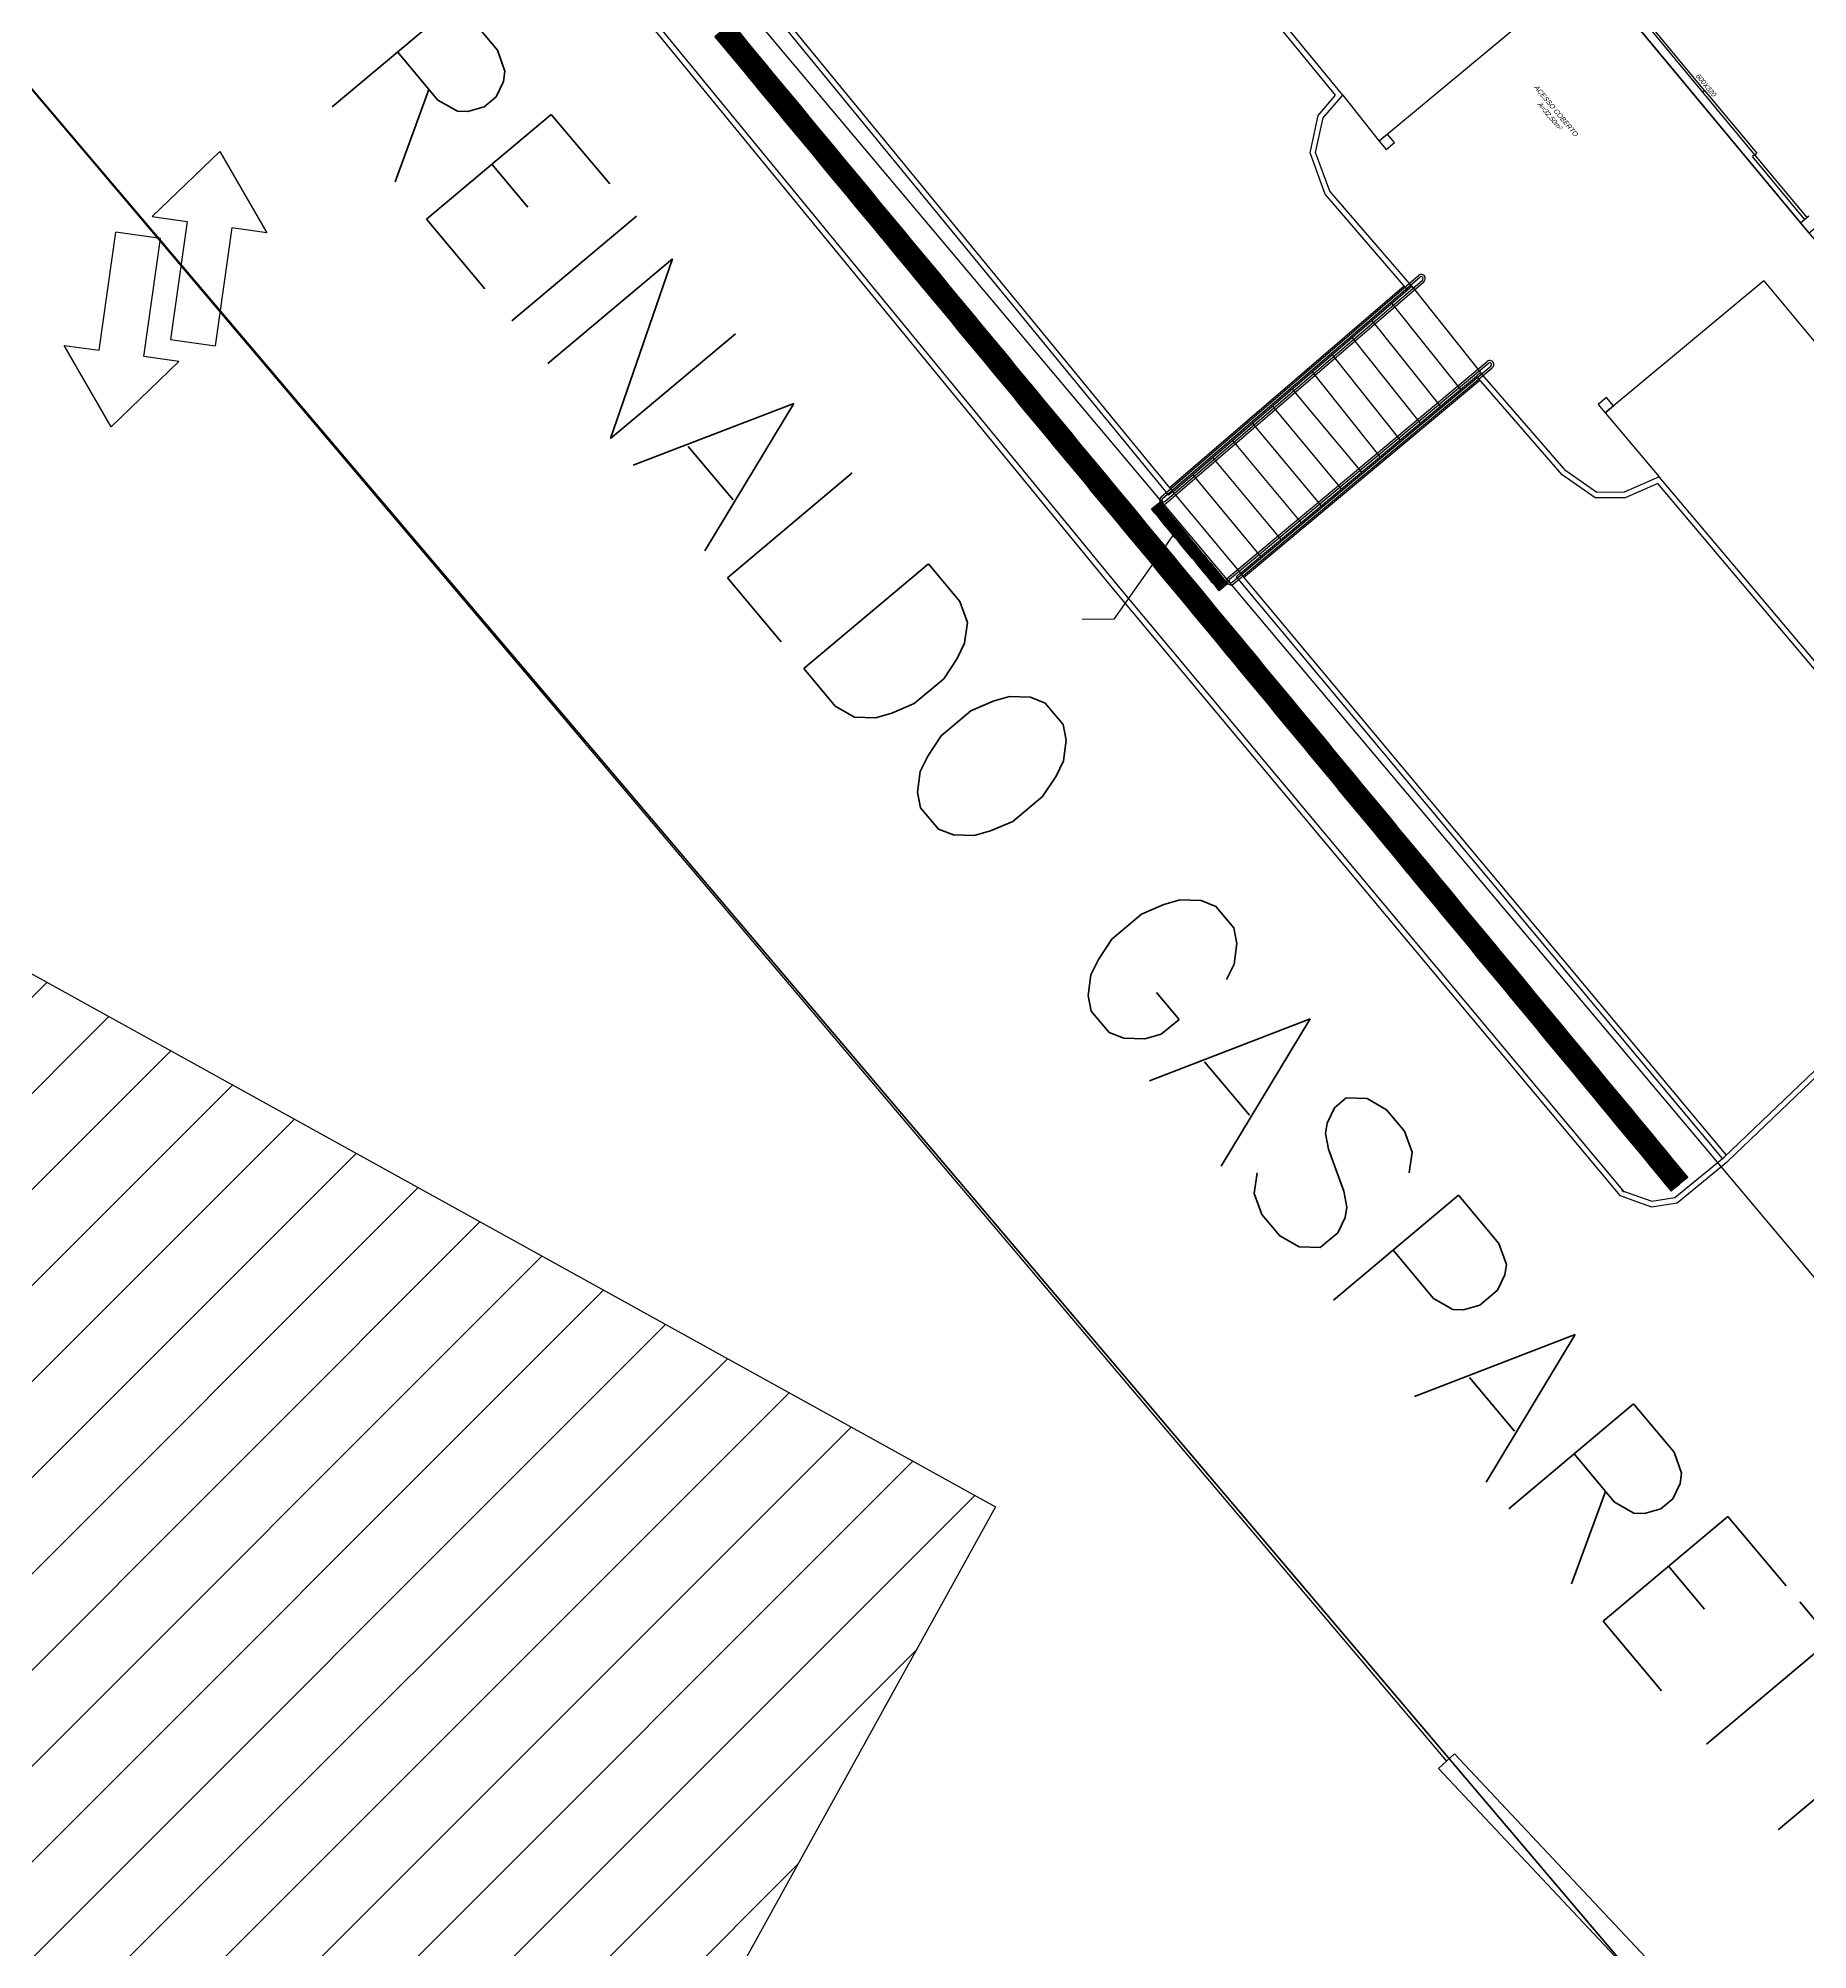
# Model space of a CAD drawing. Header units: metres. Extents: x 2113 to 5678, y -2764 to 956.
# Drawn here: x 2634.15 to 2666.71, y -1688.01 to -1652.82 of the extents above; entities that cross this region are included whole.
import ezdxf

# ---------------------------------------------------------------- set-up
doc = ezdxf.new("R2010")
doc.units = ezdxf.units.M
doc.header["$MEASUREMENT"] = 0
doc.linetypes.add('CONTINUO', pattern=[0])
for name, color, linetype in [('_FLUXO', 6, 'CONTINUO'), ('_SETOR A', 1, 'Continuous'), ('_SETOR E', 11, 'Continuous'), ('ATUALIZADO', 4, 'Continuous'), ('CASA', 5, 'CONTINUO'), ('PAREDE', 7, 'Continuous'), ('TXT_QUADRAFISCAL_5000', 7, 'Continuous')]:
    doc.layers.add(name, color=color, linetype=linetype)
doc.styles.add('ROMANS', font='romans.shx')
doc.styles.add('util2000', font='arial.ttf', dxfattribs={"oblique": 12.000028})

# ---------------------------------------------------------------- blocks, each defined once
blk = doc.blocks.new('direc')
at = {"layer": 'CASA'}
h = blk.add_hatch(color=13, dxfattribs=at)
h.set_gradient(color1=(218, 62, 62), color2=(218, 62, 62), one_color=1, tint=0.55, name='SPHERICAL')
h.paths.add_polyline_path([(419671.808, 6988704.585), (419671.808, 6988704.785), (419671.708, 6988704.785), (419671.708, 6988704.585)])
h = blk.add_hatch(color=13, dxfattribs=at)
h.set_gradient(color1=(218, 62, 62), color2=(218, 62, 62), one_color=1, tint=0.55, name='SPHERICAL')
h.paths.add_polyline_path([(419671.808, 6988704.385), (419671.808, 6988704.585), (419671.708, 6988704.585), (419671.708, 6988704.385)])
h = blk.add_hatch(color=13, dxfattribs=at)
h.set_gradient(color1=(218, 62, 62), color2=(218, 62, 62), one_color=1, tint=0.55, name='SPHERICAL')
h.paths.add_polyline_path([(419671.908, 6988704.585), (419671.908, 6988704.785), (419671.808, 6988704.785), (419671.808, 6988704.585)])
h = blk.add_hatch(color=13, dxfattribs=at)
h.set_gradient(color1=(218, 62, 62), color2=(218, 62, 62), one_color=1, tint=0.55, name='SPHERICAL')
h.paths.add_polyline_path([(419671.908, 6988704.385), (419671.908, 6988704.585), (419671.808, 6988704.585), (419671.808, 6988704.385)])
h = blk.add_hatch(color=13, dxfattribs=at)
h.set_gradient(color1=(218, 62, 62), color2=(218, 62, 62), one_color=1, tint=0.55, name='SPHERICAL')
h.paths.add_polyline_path([(419672.008, 6988704.585), (419672.008, 6988704.785), (419671.908, 6988704.785), (419671.908, 6988704.585)])
h = blk.add_hatch(color=13, dxfattribs=at)
h.set_gradient(color1=(218, 62, 62), color2=(218, 62, 62), one_color=1, tint=0.55, name='SPHERICAL')
h.paths.add_polyline_path([(419672.008, 6988704.385), (419672.008, 6988704.585), (419671.908, 6988704.585), (419671.908, 6988704.385)])
h = blk.add_hatch(color=13, dxfattribs=at)
h.set_gradient(color1=(218, 62, 62), color2=(218, 62, 62), one_color=1, tint=0.55, name='SPHERICAL')
h.paths.add_polyline_path([(419672.108, 6988704.585), (419672.108, 6988704.785), (419672.008, 6988704.785), (419672.008, 6988704.585)])
h = blk.add_hatch(color=13, dxfattribs=at)
h.set_gradient(color1=(218, 62, 62), color2=(218, 62, 62), one_color=1, tint=0.55, name='SPHERICAL')
h.paths.add_polyline_path([(419672.108, 6988704.385), (419672.108, 6988704.585), (419672.008, 6988704.585), (419672.008, 6988704.385)])
at = {"layer": 'CASA', "color": 8}
for p, q in [((419671.721, 6988704.61), (419671.721, 6988704.76)), ((419671.721, 6988704.41), (419671.721, 6988704.56)), ((419671.723, 6988704.61), (419671.723, 6988704.76)), ((419671.723, 6988704.41), (419671.723, 6988704.56)), ((419671.743, 6988704.76), (419671.743, 6988704.61)), ((419671.743, 6988704.56), (419671.743, 6988704.41)), ((419671.746, 6988704.76), (419671.746, 6988704.61)), ((419671.746, 6988704.56), (419671.746, 6988704.41)), ((419671.771, 6988704.61), (419671.771, 6988704.76)), ((419671.771, 6988704.41), (419671.771, 6988704.56)), ((419671.773, 6988704.61), (419671.773, 6988704.76)), ((419671.773, 6988704.41), (419671.773, 6988704.56)), ((419671.793, 6988704.76), (419671.793, 6988704.61)), ((419671.793, 6988704.56), (419671.793, 6988704.41)), ((419671.796, 6988704.76), (419671.796, 6988704.61)), ((419671.796, 6988704.56), (419671.796, 6988704.41)), ((419671.821, 6988704.61), (419671.821, 6988704.76)), ((419671.821, 6988704.41), (419671.821, 6988704.56)), ((419671.823, 6988704.61), (419671.823, 6988704.76)), ((419671.823, 6988704.41), (419671.823, 6988704.56)), ((419671.843, 6988704.76), (419671.843, 6988704.61)), ((419671.843, 6988704.56), (419671.843, 6988704.41)), ((419671.846, 6988704.76), (419671.846, 6988704.61)), ((419671.846, 6988704.56), (419671.846, 6988704.41)), ((419671.871, 6988704.61), (419671.871, 6988704.76)), ((419671.871, 6988704.41), (419671.871, 6988704.56)), ((419671.873, 6988704.61), (419671.873, 6988704.76)), ((419671.873, 6988704.41), (419671.873, 6988704.56)), ((419671.893, 6988704.76), (419671.893, 6988704.61)), ((419671.893, 6988704.56), (419671.893, 6988704.41)), ((419671.896, 6988704.76), (419671.896, 6988704.61)), ((419671.896, 6988704.56), (419671.896, 6988704.41)), ((419671.921, 6988704.61), (419671.921, 6988704.76)), ((419671.921, 6988704.41), (419671.921, 6988704.56)), ((419671.923, 6988704.61), (419671.923, 6988704.76)), ((419671.923, 6988704.41), (419671.923, 6988704.56)), ((419671.943, 6988704.76), (419671.943, 6988704.61)), ((419671.943, 6988704.56), (419671.943, 6988704.41)), ((419671.946, 6988704.76), (419671.946, 6988704.61)), ((419671.946, 6988704.56), (419671.946, 6988704.41)), ((419671.971, 6988704.61), (419671.971, 6988704.76)), ((419671.971, 6988704.41), (419671.971, 6988704.56)), ((419671.973, 6988704.61), (419671.973, 6988704.76)), ((419671.973, 6988704.41), (419671.973, 6988704.56)), ((419671.993, 6988704.76), (419671.993, 6988704.61)), ((419671.993, 6988704.56), (419671.993, 6988704.41)), ((419671.996, 6988704.76), (419671.996, 6988704.61)), ((419671.996, 6988704.56), (419671.996, 6988704.41)), ((419672.021, 6988704.61), (419672.021, 6988704.76)), ((419672.021, 6988704.41), (419672.021, 6988704.56)), ((419672.023, 6988704.61), (419672.023, 6988704.76)), ((419672.023, 6988704.41), (419672.023, 6988704.56)), ((419672.043, 6988704.76), (419672.043, 6988704.61)), ((419672.043, 6988704.56), (419672.043, 6988704.41)), ((419672.046, 6988704.76), (419672.046, 6988704.61)), ((419672.046, 6988704.56), (419672.046, 6988704.41)), ((419672.071, 6988704.61), (419672.071, 6988704.76)), ((419672.071, 6988704.41), (419672.071, 6988704.56)), ((419672.073, 6988704.61), (419672.073, 6988704.76)), ((419672.073, 6988704.41), (419672.073, 6988704.56)), ((419672.093, 6988704.76), (419672.093, 6988704.61)), ((419672.093, 6988704.56), (419672.093, 6988704.41)), ((419672.096, 6988704.76), (419672.096, 6988704.61)), ((419672.096, 6988704.56), (419672.096, 6988704.41))]:
    blk.add_line(p, q, dxfattribs=at)
for points in [[(419671.808, 6988704.585), (419671.808, 6988704.785), (419671.708, 6988704.785), (419671.708, 6988704.585)], [(419671.808, 6988704.385), (419671.808, 6988704.585), (419671.708, 6988704.585), (419671.708, 6988704.385)], [(419671.908, 6988704.585), (419671.908, 6988704.785), (419671.808, 6988704.785), (419671.808, 6988704.585)], [(419671.908, 6988704.385), (419671.908, 6988704.585), (419671.808, 6988704.585), (419671.808, 6988704.385)], [(419672.008, 6988704.585), (419672.008, 6988704.785), (419671.908, 6988704.785), (419671.908, 6988704.585)], [(419672.008, 6988704.385), (419672.008, 6988704.585), (419671.908, 6988704.585), (419671.908, 6988704.385)], [(419672.108, 6988704.585), (419672.108, 6988704.785), (419672.008, 6988704.785), (419672.008, 6988704.585)], [(419672.108, 6988704.385), (419672.108, 6988704.585), (419672.008, 6988704.585), (419672.008, 6988704.385)]]:
    blk.add_lwpolyline(points, close=True, dxfattribs=at)
for centre, radius, start, end in [((419671.733, 6988704.76), 0.0125, 0, 180), ((419671.733, 6988704.61), 0.0125, 180, 0), ((419671.733, 6988704.56), 0.0125, 0, 180), ((419671.733, 6988704.76), 0.01, 0, 180), ((419671.733, 6988704.61), 0.01, 180, 0), ((419671.733, 6988704.56), 0.01, 0, 180), ((419671.783, 6988704.76), 0.0125, 0, 180), ((419671.783, 6988704.61), 0.0125, 180, 0), ((419671.783, 6988704.56), 0.0125, 0, 180), ((419671.783, 6988704.76), 0.01, 0, 180), ((419671.783, 6988704.61), 0.01, 180, 0), ((419671.783, 6988704.56), 0.01, 0, 180), ((419671.833, 6988704.76), 0.0125, 0, 180), ((419671.833, 6988704.61), 0.0125, 180, 0), ((419671.833, 6988704.56), 0.0125, 0, 180), ((419671.833, 6988704.76), 0.01, 0, 180), ((419671.833, 6988704.61), 0.01, 180, 0), ((419671.833, 6988704.56), 0.01, 0, 180), ((419671.883, 6988704.76), 0.0125, 0, 180), ((419671.883, 6988704.61), 0.0125, 180, 0), ((419671.883, 6988704.56), 0.0125, 0, 180), ((419671.883, 6988704.76), 0.01, 0, 180), ((419671.883, 6988704.61), 0.01, 180, 0), ((419671.883, 6988704.56), 0.01, 0, 180), ((419671.933, 6988704.76), 0.0125, 0, 180), ((419671.933, 6988704.61), 0.0125, 180, 0), ((419671.933, 6988704.56), 0.0125, 0, 180), ((419671.933, 6988704.76), 0.01, 0, 180), ((419671.933, 6988704.61), 0.01, 180, 0), ((419671.933, 6988704.56), 0.01, 0, 180), ((419671.983, 6988704.76), 0.0125, 0, 180), ((419671.983, 6988704.61), 0.0125, 180, 0), ((419671.983, 6988704.56), 0.0125, 0, 180), ((419671.983, 6988704.76), 0.01, 0, 180), ((419671.983, 6988704.61), 0.01, 180, 0), ((419671.983, 6988704.56), 0.01, 0, 180), ((419672.033, 6988704.76), 0.0125, 0, 180), ((419672.033, 6988704.61), 0.0125, 180, 0), ((419672.033, 6988704.56), 0.0125, 0, 180), ((419672.033, 6988704.76), 0.01, 0, 180), ((419672.033, 6988704.61), 0.01, 180, 0), ((419672.033, 6988704.56), 0.01, 0, 180), ((419672.083, 6988704.76), 0.0125, 0, 180), ((419672.083, 6988704.61), 0.0125, 180, 0), ((419672.083, 6988704.56), 0.0125, 0, 180), ((419672.083, 6988704.76), 0.01, 0, 180), ((419672.083, 6988704.61), 0.01, 180, 0), ((419672.083, 6988704.56), 0.01, 0, 180), ((419671.733, 6988704.41), 0.0125, 180, 0), ((419671.733, 6988704.41), 0.01, 180, 0), ((419671.783, 6988704.41), 0.0125, 180, 0), ((419671.783, 6988704.41), 0.01, 180, 0), ((419671.833, 6988704.41), 0.0125, 180, 0), ((419671.833, 6988704.41), 0.01, 180, 0), ((419671.883, 6988704.41), 0.0125, 180, 0), ((419671.883, 6988704.41), 0.01, 180, 0), ((419671.933, 6988704.41), 0.0125, 180, 0), ((419671.933, 6988704.41), 0.01, 180, 0), ((419671.983, 6988704.41), 0.0125, 180, 0), ((419671.983, 6988704.41), 0.01, 180, 0), ((419672.033, 6988704.41), 0.0125, 180, 0), ((419672.033, 6988704.41), 0.01, 180, 0), ((419672.083, 6988704.41), 0.0125, 180, 0), ((419672.083, 6988704.41), 0.01, 180, 0)]:
    blk.add_arc(centre, radius, start, end, dxfattribs=at)
blk = doc.blocks.new('rodoviária')
h = blk.add_hatch(color=13)
h.set_gradient(color1=(218, 62, 62), color2=(218, 62, 62), one_color=1, tint=0.55, name='SPHERICAL')
h.paths.add_polyline_path([(3630.943, -1201.335), (3630.943, -1201.535), (3630.843, -1201.535), (3630.843, -1201.335)])
h = blk.add_hatch(color=13)
h.set_gradient(color1=(218, 62, 62), color2=(218, 62, 62), one_color=1, tint=0.55, name='SPHERICAL')
h.paths.add_polyline_path([(3631.043, -1201.335), (3631.043, -1201.535), (3630.943, -1201.535), (3630.943, -1201.335)])
h = blk.add_hatch(color=13)
h.set_gradient(color1=(218, 62, 62), color2=(218, 62, 62), one_color=1, tint=0.55, name='SPHERICAL')
h.paths.add_polyline_path([(3631.143, -1201.335), (3631.143, -1201.535), (3631.043, -1201.535), (3631.043, -1201.335)])
h = blk.add_hatch(color=13)
h.set_gradient(color1=(218, 62, 62), color2=(218, 62, 62), one_color=1, tint=0.55, name='SPHERICAL')
h.paths.add_polyline_path([(3631.243, -1201.336), (3631.243, -1201.536), (3631.143, -1201.535), (3631.143, -1201.335)])
h = blk.add_hatch(color=13)
h.set_gradient(color1=(218, 62, 62), color2=(218, 62, 62), one_color=1, tint=0.55, name='SPHERICAL')
h.paths.add_polyline_path([(3631.332, -1201.336), (3631.331, -1201.536), (3631.231, -1201.536), (3631.232, -1201.336)])
h = blk.add_hatch(color=13)
h.set_gradient(color1=(218, 62, 62), color2=(218, 62, 62), one_color=1, tint=0.55, name='SPHERICAL')
h.paths.add_polyline_path([(3631.432, -1201.336), (3631.431, -1201.536), (3631.331, -1201.536), (3631.332, -1201.336)])
h = blk.add_hatch(color=13)
h.set_gradient(color1=(218, 62, 62), color2=(218, 62, 62), one_color=1, tint=0.55, name='SPHERICAL')
h.paths.add_polyline_path([(3631.532, -1201.336), (3631.531, -1201.536), (3631.431, -1201.536), (3631.432, -1201.336)])
h = blk.add_hatch(color=13)
h.set_gradient(color1=(218, 62, 62), color2=(218, 62, 62), one_color=1, tint=0.55, name='SPHERICAL')
h.paths.add_polyline_path([(3631.632, -1201.336), (3631.631, -1201.536), (3631.531, -1201.536), (3631.532, -1201.336)])
h = blk.add_hatch(color=13)
h.set_gradient(color1=(218, 62, 62), color2=(218, 62, 62), one_color=1, tint=0.55, name='SPHERICAL')
h.paths.add_polyline_path([(3631.72, -1201.337), (3631.72, -1201.537), (3631.62, -1201.536), (3631.62, -1201.336)])
h = blk.add_hatch(color=13)
h.set_gradient(color1=(218, 62, 62), color2=(218, 62, 62), one_color=1, tint=0.55, name='SPHERICAL')
h.paths.add_polyline_path([(3631.82, -1201.337), (3631.82, -1201.537), (3631.72, -1201.537), (3631.72, -1201.337)])
h = blk.add_hatch(color=13)
h.set_gradient(color1=(218, 62, 62), color2=(218, 62, 62), one_color=1, tint=0.55, name='SPHERICAL')
h.paths.add_polyline_path([(3631.92, -1201.337), (3631.92, -1201.537), (3631.82, -1201.537), (3631.82, -1201.337)])
h = blk.add_hatch(color=13)
h.set_gradient(color1=(218, 62, 62), color2=(218, 62, 62), one_color=1, tint=0.55, name='SPHERICAL')
h.paths.add_polyline_path([(3632.02, -1201.337), (3632.02, -1201.537), (3631.92, -1201.537), (3631.92, -1201.337)])
h = blk.add_hatch(color=13)
h.set_gradient(color1=(218, 62, 62), color2=(218, 62, 62), one_color=1, tint=0.55, name='SPHERICAL')
h.paths.add_polyline_path([(3632.109, -1201.336), (3632.109, -1201.536), (3632.009, -1201.536), (3632.009, -1201.336)])
h = blk.add_hatch(color=13)
h.set_gradient(color1=(218, 62, 62), color2=(218, 62, 62), one_color=1, tint=0.55, name='SPHERICAL')
h.paths.add_polyline_path([(3632.209, -1201.336), (3632.209, -1201.536), (3632.109, -1201.536), (3632.109, -1201.336)])
h = blk.add_hatch(color=13)
h.set_gradient(color1=(218, 62, 62), color2=(218, 62, 62), one_color=1, tint=0.55, name='SPHERICAL')
h.paths.add_polyline_path([(3632.309, -1201.336), (3632.309, -1201.536), (3632.209, -1201.536), (3632.209, -1201.336)])
h = blk.add_hatch(color=13)
h.set_gradient(color1=(218, 62, 62), color2=(218, 62, 62), one_color=1, tint=0.55, name='SPHERICAL')
h.paths.add_polyline_path([(3632.409, -1201.336), (3632.409, -1201.536), (3632.309, -1201.536), (3632.309, -1201.336)])
h = blk.add_hatch(color=13)
h.set_gradient(color1=(218, 62, 62), color2=(218, 62, 62), one_color=1, tint=0.55, name='SPHERICAL')
h.paths.add_polyline_path([(3632.498, -1201.337), (3632.498, -1201.537), (3632.398, -1201.536), (3632.398, -1201.336)])
h = blk.add_hatch(color=13)
h.set_gradient(color1=(218, 62, 62), color2=(218, 62, 62), one_color=1, tint=0.55, name='SPHERICAL')
h.paths.add_polyline_path([(3632.598, -1201.337), (3632.598, -1201.537), (3632.498, -1201.537), (3632.498, -1201.337)])
h = blk.add_hatch(color=13)
h.set_gradient(color1=(218, 62, 62), color2=(218, 62, 62), one_color=1, tint=0.55, name='SPHERICAL')
h.paths.add_polyline_path([(3632.698, -1201.337), (3632.698, -1201.537), (3632.598, -1201.537), (3632.598, -1201.337)])
h = blk.add_hatch(color=13)
h.set_gradient(color1=(218, 62, 62), color2=(218, 62, 62), one_color=1, tint=0.55, name='SPHERICAL')
h.paths.add_polyline_path([(3632.798, -1201.337), (3632.798, -1201.537), (3632.698, -1201.537), (3632.698, -1201.337)])
for p, q in [((3631.427, -1188.783, -463), (3629.927, -1188.783, -463)), ((3629.927, -1188.833, -463), (3631.427, -1188.833, -463)), ((3631.427, -1188.833, -463), (3631.427, -1188.783, -463)), ((3631.427, -1188.783, -463), (3632.927, -1188.783, -463)), ((3631.427, -1188.833, -463), (3632.927, -1188.833, -463)), ((3632.927, -1188.833, -463), (3632.927, -1188.783, -463)), ((3632.927, -1188.833, -463), (3634.427, -1188.833, -463)), ((3632.927, -1188.833, -463), (3632.927, -1188.883, -463)), ((3634.427, -1188.983, -463), (3634.427, -1188.783, -463)), ((3628.427, -1188.983, -463), (3634.427, -1188.983, -463)), ((3634.427, -1188.883, -463), (3632.927, -1188.883, -463)), ((3634.427, -1188.983, -463), (3635.667, -1188.983, -463)), ((3628.317, -1190.183, -463), (3628.317, -1193.983, -463)), ((3634.817, -1190.183, -463), (3648.567, -1190.183, -463)), ((3634.817, -1190.183, -463), (3634.817, -1193.983, -463)), ((3627.237, -1193.959, -463), (3628.317, -1193.983, -463)), ((3634.817, -1193.983, -463), (3636.364, -1193.972, -463)), ((3630.787, -1201.257, -463), (3630.68, -1195.006, -463)), ((3630.827, -1201.257, -463), (3630.72, -1195.006, -463)), ((3630.897, -1201.257, -463), (3630.79, -1195.007, -463)), ((3630.937, -1201.257, -463), (3630.83, -1195.008, -463)), ((3632.718, -1201.257, -463), (3632.704, -1195.048, -463)), ((3632.758, -1201.257, -463), (3632.744, -1195.048, -463)), ((3632.828, -1201.255, -463), (3632.814, -1195.049, -463)), ((3632.868, -1201.254, -463), (3632.854, -1195.05, -463)), ((3630.753, -1201.033, -463), (3630.656, -1195.333, -463)), ((3630.756, -1195.331, -463), (3630.754, -1195.231, -463)), ((3630.754, -1195.231, -463), (3632.783, -1195.273, -463)), ((3630.853, -1201.031, -463), (3630.756, -1195.331, -463)), ((3632.785, -1195.373, -463), (3632.783, -1195.273, -463)), ((3632.798, -1201.037, -463), (3632.785, -1195.373, -463)), ((3632.898, -1201.037, -463), (3632.885, -1195.373, -463)), ((3630.762, -1195.715, -463), (3632.786, -1195.756, -463)), ((3630.77, -1196.198, -463), (3632.787, -1196.24, -463)), ((3630.779, -1196.682, -463), (3632.788, -1196.723, -463)), ((3630.787, -1197.165, -463), (3632.789, -1197.207, -463)), ((3630.795, -1197.649, -463), (3632.79, -1197.69, -463)), ((3630.803, -1198.131, -463), (3632.791, -1198.131, -463)), ((3630.812, -1198.615, -463), (3632.792, -1198.615, -463)), ((3630.82, -1199.098, -463), (3632.793, -1199.098, -463)), ((3630.828, -1199.581, -463), (3632.795, -1199.581, -463)), ((3630.836, -1200.065, -463), (3632.798, -1200.065, -463)), ((3630.845, -1200.548, -463), (3632.798, -1200.548, -463)), ((3630.853, -1201.031, -463), (3630.852, -1201.131, -463)), ((3630.853, -1201.031, -463), (3632.798, -1201.031, -463)), ((3632.798, -1201.033, -463), (3632.798, -1201.133, -463))]:
    blk.add_line(p, q)
at = {"elevation": -463, "flags": 128}
for points in [[(3630.754, -1195.231), (3628.445, -1195.273), (3627.728, -1195.016), (3627.328, -1194.504), (3627.237, -1193.959), (3619.67, -1193.911), (3619.165, -1194.09), (3617.952, -1194.627), (3617.048, -1195.434), (3616.564, -1196.062), (3616.054, -1197.098), (3615.725, -1198.318), (3615.574, -1200.973), (3615.51, -1202.159), (3615.789, -1202.625), (3616.289, -1202.914), (3631.489, -1203.016), (3646.072, -1202.985)], [(3630.756, -1195.331), (3628.429, -1195.373), (3627.667, -1195.1), (3627.233, -1194.545), (3627.152, -1194.059), (3619.687, -1194.012), (3619.202, -1194.183), (3618.007, -1194.712), (3617.122, -1195.502), (3616.649, -1196.116), (3616.148, -1197.133), (3615.824, -1198.334), (3615.674, -1200.978), (3615.612, -1202.134), (3615.861, -1202.551), (3616.316, -1202.814), (3631.489, -1202.916), (3646.071, -1202.885)], [(3646.072, -1202.985), (3646.6, -1202.67), (3646.845, -1202.26), (3646.853, -1201.054), (3646.656, -1198.179), (3646.261, -1196.725), (3645.52, -1195.702), (3644.39, -1194.74), (3643.017, -1193.95), (3642.701, -1193.924), (3636.364, -1193.972), (3636.167, -1194.651), (3635.848, -1195.036), (3635.18, -1195.223), (3632.783, -1195.273)], [(3646.02, -1202.899), (3646.527, -1202.597), (3646.745, -1202.232), (3646.753, -1201.057), (3646.557, -1198.196), (3646.169, -1196.769), (3645.446, -1195.77), (3644.332, -1194.822), (3642.986, -1194.047), (3642.698, -1194.024), (3636.44, -1194.072), (3636.257, -1194.698), (3635.905, -1195.124), (3635.194, -1195.322), (3632.785, -1195.373)], [(3615.571, -1201.029), (3630.852, -1201.131)], [(3615.676, -1200.929), (3630.853, -1201.031)], [(3632.798, -1201.033), (3646.75, -1201.003)], [(3632.798, -1201.133), (3646.75, -1201.103)]]:
    blk.add_lwpolyline(points, dxfattribs=at)
at = {"elevation": -463}
for points in [[(3628.317, -1193.983), (3628.517, -1193.983), (3628.517, -1193.783), (3628.317, -1193.783)], [(3634.617, -1193.983), (3634.817, -1193.983), (3634.817, -1193.783), (3634.617, -1193.783)]]:
    blk.add_lwpolyline(points, close=True, dxfattribs=at)
at = {"color": 8, "elevation": -463}
for points in [[(3630.943, -1201.335), (3630.943, -1201.535), (3630.843, -1201.535), (3630.843, -1201.335)], [(3631.043, -1201.335), (3631.043, -1201.535), (3630.943, -1201.535), (3630.943, -1201.335)], [(3631.143, -1201.335), (3631.143, -1201.535), (3631.043, -1201.535), (3631.043, -1201.335)], [(3631.243, -1201.336), (3631.243, -1201.536), (3631.143, -1201.535), (3631.143, -1201.335)], [(3631.332, -1201.336), (3631.331, -1201.536), (3631.231, -1201.536), (3631.232, -1201.336)], [(3631.432, -1201.336), (3631.431, -1201.536), (3631.331, -1201.536), (3631.332, -1201.336)], [(3631.532, -1201.336), (3631.531, -1201.536), (3631.431, -1201.536), (3631.432, -1201.336)], [(3631.632, -1201.336), (3631.631, -1201.536), (3631.531, -1201.536), (3631.532, -1201.336)], [(3631.72, -1201.337), (3631.72, -1201.537), (3631.62, -1201.536), (3631.62, -1201.336)], [(3631.82, -1201.337), (3631.82, -1201.537), (3631.72, -1201.537), (3631.72, -1201.337)], [(3631.92, -1201.337), (3631.92, -1201.537), (3631.82, -1201.537), (3631.82, -1201.337)], [(3632.02, -1201.337), (3632.02, -1201.537), (3631.92, -1201.537), (3631.92, -1201.337)], [(3632.109, -1201.336), (3632.109, -1201.536), (3632.009, -1201.536), (3632.009, -1201.336)], [(3632.209, -1201.336), (3632.209, -1201.536), (3632.109, -1201.536), (3632.109, -1201.336)], [(3632.309, -1201.336), (3632.309, -1201.536), (3632.209, -1201.536), (3632.209, -1201.336)], [(3632.409, -1201.336), (3632.409, -1201.536), (3632.309, -1201.536), (3632.309, -1201.336)], [(3632.498, -1201.337), (3632.498, -1201.537), (3632.398, -1201.536), (3632.398, -1201.336)], [(3632.598, -1201.337), (3632.598, -1201.537), (3632.498, -1201.537), (3632.498, -1201.337)], [(3632.698, -1201.337), (3632.698, -1201.537), (3632.598, -1201.537), (3632.598, -1201.337)], [(3632.798, -1201.337), (3632.798, -1201.537), (3632.698, -1201.537), (3632.698, -1201.337)]]:
    blk.add_lwpolyline(points, close=True, dxfattribs=at)
at = {"elevation": -463}
blk.add_lwpolyline([(3631.444, -1201.454), (3631.96, -1203.36), (3631.593, -1203.814)], dxfattribs=at)
at = {"color": 8}
for centre, radius in [((3630.868, -1201.36, -463), 0.015), ((3630.868, -1201.41, -463), 0.015), ((3630.868, -1201.46, -463), 0.015), ((3630.868, -1201.51, -463), 0.015), ((3630.868, -1201.36, -463), 0.0125), ((3630.868, -1201.41, -463), 0.0125), ((3630.868, -1201.46, -463), 0.0125), ((3630.868, -1201.51, -463), 0.0125), ((3630.918, -1201.36, -463), 0.015), ((3630.918, -1201.41, -463), 0.015), ((3630.918, -1201.46, -463), 0.015), ((3630.918, -1201.51, -463), 0.015), ((3630.918, -1201.36, -463), 0.0125), ((3630.918, -1201.41, -463), 0.0125), ((3630.918, -1201.46, -463), 0.0125), ((3630.918, -1201.51, -463), 0.0125), ((3630.968, -1201.36, -463), 0.015), ((3630.968, -1201.41, -463), 0.015), ((3630.968, -1201.46, -463), 0.015), ((3630.968, -1201.51, -463), 0.015), ((3630.968, -1201.36, -463), 0.0125), ((3630.968, -1201.41, -463), 0.0125), ((3630.968, -1201.46, -463), 0.0125), ((3630.968, -1201.51, -463), 0.0125), ((3631.018, -1201.36, -463), 0.015), ((3631.018, -1201.41, -463), 0.015), ((3631.018, -1201.46, -463), 0.015), ((3631.018, -1201.51, -463), 0.015), ((3631.018, -1201.36, -463), 0.0125), ((3631.018, -1201.41, -463), 0.0125), ((3631.018, -1201.46, -463), 0.0125), ((3631.018, -1201.51, -463), 0.0125), ((3631.068, -1201.36, -463), 0.015), ((3631.068, -1201.41, -463), 0.015), ((3631.068, -1201.46, -463), 0.015), ((3631.068, -1201.51, -463), 0.015), ((3631.068, -1201.36, -463), 0.0125), ((3631.068, -1201.41, -463), 0.0125), ((3631.068, -1201.46, -463), 0.0125), ((3631.068, -1201.51, -463), 0.0125), ((3631.118, -1201.36, -463), 0.015), ((3631.118, -1201.41, -463), 0.015), ((3631.118, -1201.46, -463), 0.015), ((3631.118, -1201.51, -463), 0.015), ((3631.118, -1201.36, -463), 0.0125), ((3631.118, -1201.41, -463), 0.0125), ((3631.118, -1201.46, -463), 0.0125), ((3631.118, -1201.51, -463), 0.0125), ((3631.168, -1201.36, -463), 0.015), ((3631.168, -1201.41, -463), 0.015), ((3631.168, -1201.46, -463), 0.015), ((3631.168, -1201.51, -463), 0.015), ((3631.168, -1201.36, -463), 0.0125), ((3631.168, -1201.41, -463), 0.0125), ((3631.168, -1201.46, -463), 0.0125), ((3631.168, -1201.51, -463), 0.0125), ((3631.218, -1201.361, -463), 0.015), ((3631.218, -1201.411, -463), 0.015), ((3631.218, -1201.461, -463), 0.015), ((3631.218, -1201.511, -463), 0.015), ((3631.218, -1201.361, -463), 0.0125), ((3631.218, -1201.411, -463), 0.0125), ((3631.218, -1201.461, -463), 0.0125), ((3631.218, -1201.511, -463), 0.0125), ((3631.256, -1201.461, -463), 0.015), ((3631.256, -1201.511, -463), 0.015), ((3631.257, -1201.361, -463), 0.015), ((3631.257, -1201.411, -463), 0.015), ((3631.257, -1201.361, -463), 0.0125), ((3631.257, -1201.411, -463), 0.0125), ((3631.256, -1201.461, -463), 0.0125), ((3631.256, -1201.511, -463), 0.0125), ((3631.306, -1201.461, -463), 0.015), ((3631.306, -1201.511, -463), 0.015), ((3631.307, -1201.361, -463), 0.015), ((3631.307, -1201.411, -463), 0.015), ((3631.307, -1201.361, -463), 0.0125), ((3631.307, -1201.411, -463), 0.0125), ((3631.306, -1201.461, -463), 0.0125), ((3631.306, -1201.511, -463), 0.0125), ((3631.356, -1201.461, -463), 0.015), ((3631.356, -1201.511, -463), 0.015), ((3631.357, -1201.361, -463), 0.015), ((3631.357, -1201.411, -463), 0.015), ((3631.357, -1201.361, -463), 0.0125), ((3631.357, -1201.411, -463), 0.0125), ((3631.356, -1201.461, -463), 0.0125), ((3631.356, -1201.511, -463), 0.0125), ((3631.406, -1201.461, -463), 0.015), ((3631.406, -1201.511, -463), 0.015), ((3631.407, -1201.361, -463), 0.015), ((3631.407, -1201.411, -463), 0.015), ((3631.407, -1201.361, -463), 0.0125), ((3631.407, -1201.411, -463), 0.0125), ((3631.406, -1201.461, -463), 0.0125), ((3631.406, -1201.511, -463), 0.0125), ((3631.456, -1201.461, -463), 0.015), ((3631.456, -1201.511, -463), 0.015), ((3631.457, -1201.361, -463), 0.015), ((3631.457, -1201.411, -463), 0.015), ((3631.457, -1201.361, -463), 0.0125), ((3631.457, -1201.411, -463), 0.0125), ((3631.456, -1201.461, -463), 0.0125), ((3631.456, -1201.511, -463), 0.0125), ((3631.506, -1201.461, -463), 0.015), ((3631.506, -1201.511, -463), 0.015), ((3631.507, -1201.361, -463), 0.015), ((3631.507, -1201.411, -463), 0.015), ((3631.507, -1201.361, -463), 0.0125), ((3631.507, -1201.411, -463), 0.0125), ((3631.506, -1201.461, -463), 0.0125), ((3631.506, -1201.511, -463), 0.0125), ((3631.556, -1201.461, -463), 0.015), ((3631.556, -1201.511, -463), 0.015), ((3631.557, -1201.361, -463), 0.015), ((3631.557, -1201.411, -463), 0.015), ((3631.557, -1201.361, -463), 0.0125), ((3631.557, -1201.411, -463), 0.0125), ((3631.556, -1201.461, -463), 0.0125), ((3631.556, -1201.511, -463), 0.0125), ((3631.606, -1201.461, -463), 0.015), ((3631.606, -1201.511, -463), 0.015), ((3631.607, -1201.361, -463), 0.015), ((3631.607, -1201.411, -463), 0.015), ((3631.607, -1201.361, -463), 0.0125), ((3631.607, -1201.411, -463), 0.0125), ((3631.606, -1201.461, -463), 0.0125), ((3631.606, -1201.511, -463), 0.0125), ((3631.645, -1201.361, -463), 0.015), ((3631.645, -1201.411, -463), 0.015), ((3631.645, -1201.461, -463), 0.015), ((3631.645, -1201.511, -463), 0.015), ((3631.645, -1201.361, -463), 0.0125), ((3631.645, -1201.411, -463), 0.0125), ((3631.645, -1201.461, -463), 0.0125), ((3631.645, -1201.511, -463), 0.0125), ((3631.695, -1201.362, -463), 0.015), ((3631.695, -1201.412, -463), 0.015), ((3631.695, -1201.462, -463), 0.015), ((3631.695, -1201.512, -463), 0.015), ((3631.695, -1201.362, -463), 0.0125), ((3631.695, -1201.412, -463), 0.0125), ((3631.695, -1201.462, -463), 0.0125), ((3631.695, -1201.512, -463), 0.0125), ((3631.745, -1201.362, -463), 0.015), ((3631.745, -1201.412, -463), 0.015), ((3631.745, -1201.462, -463), 0.015), ((3631.745, -1201.512, -463), 0.015), ((3631.745, -1201.362, -463), 0.0125), ((3631.745, -1201.412, -463), 0.0125), ((3631.745, -1201.462, -463), 0.0125), ((3631.745, -1201.512, -463), 0.0125), ((3631.795, -1201.362, -463), 0.015), ((3631.795, -1201.412, -463), 0.015), ((3631.795, -1201.462, -463), 0.015), ((3631.795, -1201.512, -463), 0.015), ((3631.795, -1201.362, -463), 0.0125), ((3631.795, -1201.412, -463), 0.0125), ((3631.795, -1201.462, -463), 0.0125), ((3631.795, -1201.512, -463), 0.0125), ((3631.845, -1201.362, -463), 0.015), ((3631.845, -1201.412, -463), 0.015), ((3631.845, -1201.462, -463), 0.015), ((3631.845, -1201.512, -463), 0.015), ((3631.845, -1201.362, -463), 0.0125), ((3631.845, -1201.412, -463), 0.0125), ((3631.845, -1201.462, -463), 0.0125), ((3631.845, -1201.512, -463), 0.0125), ((3631.895, -1201.362, -463), 0.015), ((3631.895, -1201.412, -463), 0.015), ((3631.895, -1201.462, -463), 0.015), ((3631.895, -1201.512, -463), 0.015), ((3631.895, -1201.362, -463), 0.0125), ((3631.895, -1201.412, -463), 0.0125), ((3631.895, -1201.462, -463), 0.0125), ((3631.895, -1201.512, -463), 0.0125), ((3631.945, -1201.362, -463), 0.015), ((3631.945, -1201.412, -463), 0.015), ((3631.945, -1201.462, -463), 0.015), ((3631.945, -1201.512, -463), 0.015), ((3631.945, -1201.362, -463), 0.0125), ((3631.945, -1201.412, -463), 0.0125), ((3631.945, -1201.462, -463), 0.0125), ((3631.945, -1201.512, -463), 0.0125), ((3631.995, -1201.362, -463), 0.015), ((3631.995, -1201.412, -463), 0.015), ((3631.995, -1201.462, -463), 0.015), ((3631.995, -1201.512, -463), 0.015), ((3631.995, -1201.362, -463), 0.0125), ((3631.995, -1201.412, -463), 0.0125), ((3631.995, -1201.462, -463), 0.0125), ((3631.995, -1201.512, -463), 0.0125), ((3632.034, -1201.361, -463), 0.015), ((3632.034, -1201.411, -463), 0.015), ((3632.034, -1201.461, -463), 0.015), ((3632.034, -1201.511, -463), 0.015), ((3632.034, -1201.461, -463), 0.0125), ((3632.034, -1201.511, -463), 0.0125), ((3632.034, -1201.361, -463), 0.0125), ((3632.034, -1201.411, -463), 0.0125), ((3632.084, -1201.361, -463), 0.015), ((3632.084, -1201.411, -463), 0.015), ((3632.084, -1201.461, -463), 0.015), ((3632.084, -1201.511, -463), 0.015), ((3632.084, -1201.461, -463), 0.0125), ((3632.084, -1201.511, -463), 0.0125), ((3632.084, -1201.361, -463), 0.0125), ((3632.084, -1201.411, -463), 0.0125), ((3632.134, -1201.361, -463), 0.015), ((3632.134, -1201.411, -463), 0.015), ((3632.134, -1201.461, -463), 0.015), ((3632.134, -1201.511, -463), 0.015), ((3632.134, -1201.461, -463), 0.0125), ((3632.134, -1201.511, -463), 0.0125), ((3632.134, -1201.361, -463), 0.0125), ((3632.134, -1201.411, -463), 0.0125), ((3632.184, -1201.361, -463), 0.015), ((3632.184, -1201.411, -463), 0.015), ((3632.184, -1201.461, -463), 0.015), ((3632.184, -1201.511, -463), 0.015), ((3632.184, -1201.461, -463), 0.0125), ((3632.184, -1201.511, -463), 0.0125), ((3632.184, -1201.361, -463), 0.0125), ((3632.184, -1201.411, -463), 0.0125), ((3632.234, -1201.361, -463), 0.015), ((3632.234, -1201.411, -463), 0.015), ((3632.234, -1201.461, -463), 0.015), ((3632.234, -1201.511, -463), 0.015), ((3632.234, -1201.461, -463), 0.0125), ((3632.234, -1201.511, -463), 0.0125), ((3632.234, -1201.361, -463), 0.0125), ((3632.234, -1201.411, -463), 0.0125), ((3632.284, -1201.361, -463), 0.015), ((3632.284, -1201.411, -463), 0.015), ((3632.284, -1201.461, -463), 0.015), ((3632.284, -1201.511, -463), 0.015), ((3632.284, -1201.461, -463), 0.0125), ((3632.284, -1201.511, -463), 0.0125), ((3632.284, -1201.361, -463), 0.0125), ((3632.284, -1201.411, -463), 0.0125), ((3632.334, -1201.361, -463), 0.015), ((3632.334, -1201.411, -463), 0.015), ((3632.334, -1201.461, -463), 0.015), ((3632.334, -1201.511, -463), 0.015), ((3632.334, -1201.461, -463), 0.0125), ((3632.334, -1201.511, -463), 0.0125), ((3632.334, -1201.361, -463), 0.0125), ((3632.334, -1201.411, -463), 0.0125), ((3632.384, -1201.361, -463), 0.015), ((3632.384, -1201.411, -463), 0.015), ((3632.384, -1201.461, -463), 0.015), ((3632.384, -1201.511, -463), 0.015), ((3632.384, -1201.461, -463), 0.0125), ((3632.384, -1201.511, -463), 0.0125), ((3632.384, -1201.361, -463), 0.0125), ((3632.384, -1201.411, -463), 0.0125), ((3632.423, -1201.361, -463), 0.015), ((3632.423, -1201.411, -463), 0.015), ((3632.423, -1201.461, -463), 0.015), ((3632.423, -1201.511, -463), 0.015), ((3632.423, -1201.361, -463), 0.0125), ((3632.423, -1201.411, -463), 0.0125), ((3632.423, -1201.461, -463), 0.0125), ((3632.423, -1201.511, -463), 0.0125), ((3632.473, -1201.362, -463), 0.015), ((3632.473, -1201.412, -463), 0.015), ((3632.473, -1201.462, -463), 0.015), ((3632.473, -1201.512, -463), 0.015), ((3632.473, -1201.362, -463), 0.0125), ((3632.473, -1201.412, -463), 0.0125), ((3632.473, -1201.462, -463), 0.0125), ((3632.473, -1201.512, -463), 0.0125), ((3632.523, -1201.362, -463), 0.015), ((3632.523, -1201.412, -463), 0.015), ((3632.523, -1201.462, -463), 0.015), ((3632.523, -1201.512, -463), 0.015), ((3632.523, -1201.362, -463), 0.0125), ((3632.523, -1201.412, -463), 0.0125), ((3632.523, -1201.462, -463), 0.0125), ((3632.523, -1201.512, -463), 0.0125), ((3632.573, -1201.362, -463), 0.015), ((3632.573, -1201.412, -463), 0.015), ((3632.573, -1201.462, -463), 0.015), ((3632.573, -1201.512, -463), 0.015), ((3632.573, -1201.362, -463), 0.0125), ((3632.573, -1201.412, -463), 0.0125), ((3632.573, -1201.462, -463), 0.0125), ((3632.573, -1201.512, -463), 0.0125), ((3632.623, -1201.362, -463), 0.015), ((3632.623, -1201.412, -463), 0.015), ((3632.623, -1201.462, -463), 0.015), ((3632.623, -1201.512, -463), 0.015), ((3632.623, -1201.362, -463), 0.0125), ((3632.623, -1201.412, -463), 0.0125), ((3632.623, -1201.462, -463), 0.0125), ((3632.623, -1201.512, -463), 0.0125), ((3632.673, -1201.362, -463), 0.015), ((3632.673, -1201.412, -463), 0.015), ((3632.673, -1201.462, -463), 0.015), ((3632.673, -1201.512, -463), 0.015), ((3632.673, -1201.362, -463), 0.0125), ((3632.673, -1201.412, -463), 0.0125), ((3632.673, -1201.462, -463), 0.0125), ((3632.673, -1201.512, -463), 0.0125), ((3632.723, -1201.362, -463), 0.015), ((3632.723, -1201.412, -463), 0.015), ((3632.723, -1201.462, -463), 0.015), ((3632.723, -1201.512, -463), 0.015), ((3632.723, -1201.362, -463), 0.0125), ((3632.723, -1201.412, -463), 0.0125), ((3632.723, -1201.462, -463), 0.0125), ((3632.723, -1201.512, -463), 0.0125), ((3632.773, -1201.362, -463), 0.015), ((3632.773, -1201.412, -463), 0.015), ((3632.773, -1201.462, -463), 0.015), ((3632.773, -1201.512, -463), 0.015), ((3632.773, -1201.362, -463), 0.0125), ((3632.773, -1201.412, -463), 0.0125), ((3632.773, -1201.462, -463), 0.0125), ((3632.773, -1201.512, -463), 0.0125)]:
    blk.add_circle(centre, radius, dxfattribs=at)
for centre, radius, start, end in [((3630.755, -1195.006, -463), 0.075, 358.3025, 180.2605), ((3630.755, -1195.006, -463), 0.035, 357.8483, 180.2605), ((3632.779, -1195.048, -463), 0.075, 358.3025, 180.2605), ((3632.779, -1195.048, -463), 0.035, 357.8483, 180.2605), ((3630.862, -1201.257, -463), 0.075, 180, 1.9581), ((3630.862, -1201.257, -463), 0.035, 180, 2.4122), ((3632.793, -1201.257, -463), 0.075, 180, 1.9581), ((3632.793, -1201.257, -463), 0.035, 180, 2.4122)]:
    blk.add_arc(centre, radius, start, end)
at = {"color": 6, "rotation": 89.89511878160864}
for p in [(6991543.883, -433666.135, -463), (6991544.283, -433666.136, -463), (6991544.683, -433666.137, -463), (6991545.083, -433666.138, -463), (6991545.483, -433666.138, -463), (6991545.883, -433666.139, -463), (6991546.283, -433666.14, -463), (6991546.683, -433666.141, -463), (6991547.083, -433666.141, -463), (6991547.483, -433666.142, -463), (6991547.883, -433666.143, -463), (6991548.283, -433666.144, -463), (6991548.683, -433666.144, -463), (6991549.083, -433666.145, -463), (6991549.483, -433666.146, -463), (6991549.883, -433666.146, -463), (6991550.283, -433666.147, -463), (6991550.683, -433666.148, -463), (6991551.083, -433666.149, -463), (6991551.483, -433666.149, -463), (6991551.883, -433666.15, -463), (6991552.283, -433666.151, -463), (6991552.683, -433666.152, -463), (6991553.083, -433666.152, -463), (6991553.483, -433666.153, -463), (6991553.883, -433666.154, -463), (6991554.283, -433666.154, -463), (6991554.683, -433666.155, -463), (6991555.083, -433666.156, -463), (6991555.483, -433666.157, -463), (6991555.883, -433666.157, -463), (6991556.283, -433666.158, -463), (6991556.683, -433666.159, -463), (6991557.083, -433666.16, -463), (6991557.483, -433666.16, -463), (6991557.883, -433666.161, -463), (6991558.283, -433666.162, -463), (6991558.668, -433666.163, -463), (6991559.068, -433666.164, -463), (6991559.468, -433666.164, -463), (6991559.868, -433666.165, -463), (6991560.268, -433666.166, -463), (6991560.668, -433666.166, -463), (6991561.068, -433666.167, -463), (6991561.468, -433666.168, -463), (6991561.868, -433666.169, -463), (6991562.268, -433666.169, -463), (6991562.668, -433666.17, -463), (6991563.068, -433666.171, -463), (6991563.468, -433666.172, -463), (6991563.868, -433666.172, -463), (6991564.268, -433666.173, -463), (6991564.668, -433666.174, -463), (6991565.068, -433666.175, -463), (6991565.468, -433666.175, -463), (6991565.868, -433666.176, -463), (6991566.268, -433666.177, -463), (6991566.668, -433666.177, -463), (6991567.068, -433666.178, -463), (6991567.468, -433666.179, -463), (6991567.868, -433666.18, -463), (6991568.268, -433666.18, -463), (6991568.668, -433666.181, -463), (6991569.068, -433666.182, -463), (6991569.468, -433666.183, -463), (6991569.868, -433666.183, -463), (6991570.268, -433666.184, -463), (6991570.668, -433666.185, -463), (6991571.068, -433666.186, -463)]:
    blk.add_blockref('direc', p, dxfattribs=at)
at = {"char_height": 0.09, "width": 1.96937, "attachment_point": 5, "style": 'util2000'}
for s, insert in [('600X320', (3631.366, -1188.7, -463)), ('ACESSO COBERTO\\PA=32,50m²', (3629.965, -1191.206, -463))]:
    blk.add_mtext(s, dxfattribs=dict(at, insert=insert))
blk = doc.blocks.new('Setaxr01')
for p, q in [((1500, 0), (925, 450)), ((925, 450), (925, 175)), ((925, 175), (0, 175)), ((0, 175), (0, -175)), ((1500, 0), (925, -450)), ((925, -175), (0, -175)), ((925, -450), (925, -175))]:
    blk.add_line(p, q)

msp = doc.modelspace()

# ---------------------------------------------------------------- hatches: boundary and pattern name
at = {"layer": '_SETOR A'}
h = msp.add_hatch(dxfattribs=at)
h.set_pattern_fill('ANSI31', color=256, scale=10)
h.paths.add_polyline_path([(2651.766, -1679.856), (2623.763, -1664.369), (2603.876, -1700.329), (2618.423, -1707.498), (2632.008, -1715.582)])
h.paths.add_polyline_path([(2618.423, -1707.498), (2603.876, -1700.329), (2603.606, -1700.817), (2631.608, -1716.304), (2632.008, -1715.582)])
h.paths.add_polyline_path([(2625.856, -1696.734), (2630.72, -1687.228), (2628.963, -1685.801), (2624.1, -1695.306)], flags=24)

# ---------------------------------------------------------------- linework, layer by layer
at = {"color": 1, "lineweight": 60, "flags": 128}
msp.add_lwpolyline([(2493.401, -1676.955), (2538.582, -1625.792), (2566.502, -1616.219), (2598.875, -1624.882), (2607.428, -1630.392), (2622.922, -1632.23), (2624.355, -1632.993), (2629.923, -1622.6), (2634.096, -1623.165), (2627.489, -1638.961), (2628.859, -1647.662), (2663.535, -1688.521), (2642.393, -1709.49), (2644.697, -1711.762), (2640.384, -1715.91), (2638.1, -1713.659), (2633.058, -1718.772), (2664.134, -1736.836)], dxfattribs=at)
at = {"layer": '_SETOR A'}
msp.add_lwpolyline([(2631.608, -1716.304), (2603.606, -1700.817), (2623.763, -1664.369), (2651.766, -1679.856), (2631.608, -1716.304)], dxfattribs=at)
at = {"layer": '_SETOR E', "flags": 128}
msp.add_lwpolyline([(2657.374, -1645.146), (2665.372, -1638.498), (2665.372, -1638.498), (2669.809, -1644.149), (2670.162, -1644.573), (2670.317, -1644.76), (2670.46, -1644.931), (2674.583, -1649.891), (2666.739, -1656.412), (2657.374, -1645.146)], dxfattribs=at)
at = {"layer": 'ATUALIZADO'}
for p, q in [((2659.919, -1684.673), (2660.21, -1684.399)), ((2660.21, -1684.399), (2663.827, -1688.247)), ((2659.919, -1684.673), (2663.535, -1688.521))]:
    msp.add_line(p, q, dxfattribs=at)
msp.add_lwpolyline([(2628.859, -1647.662), (2660.065, -1684.536)], dxfattribs=at)
at = {"layer": 'PAREDE'}
msp.add_lwpolyline([(2790.893, -1632.996), (2727.301, -1685.684), (2704.922, -1658.966), (2693.387, -1668.555), (2674.262, -1684.453), (2635.852, -1638.796), (2653.547, -1605.175)], dxfattribs=at)
msp.add_lwpolyline([(2790.893, -1632.996), (2727.301, -1685.684), (2704.922, -1658.966), (2693.387, -1668.555), (2674.262, -1684.453), (2635.852, -1638.796), (2653.547, -1605.175)], dxfattribs=at)
at = {"layer": 'TXT_QUADRAFISCAL_5000', "lineweight": 100}
msp.add_circle((2591.411, -1762.719), 237.953, dxfattribs=at)
msp.add_circle((2591.411, -1762.719), 237.953, dxfattribs=at)

# ---------------------------------------------------------------- block references
at = {"rotation": 309.7368446514157}
msp.add_blockref('rodoviária', (1257.541, 1898.686, 463), dxfattribs=at)
at = {"layer": '_FLUXO', "lineweight": 40}
for p, xscale, yscale, zscale, rotation in [((2636.996, -1658.426), 0.002370589168496263, 0.002370589168496263, 0.002370589168496263, 81.98501211421582), ((2635.987, -1656.453), 0.002370589168496264, 0.002370589168496264, 0.002370589168496264, 261.9850121142157)]:
    msp.add_blockref('Setaxr01', p, dxfattribs=dict(at, xscale=xscale, yscale=yscale, zscale=zscale, rotation=rotation))

# ---------------------------------------------------------------- texts
at = {"layer": 'PAREDE', "style": 'ROMANS'}
msp.add_text('RUA  REINALDO GASPARETTO', height=3, rotation=310, dxfattribs=at).set_placement((2631.542, -1644.531))

doc.saveas('drawing.dxf')
